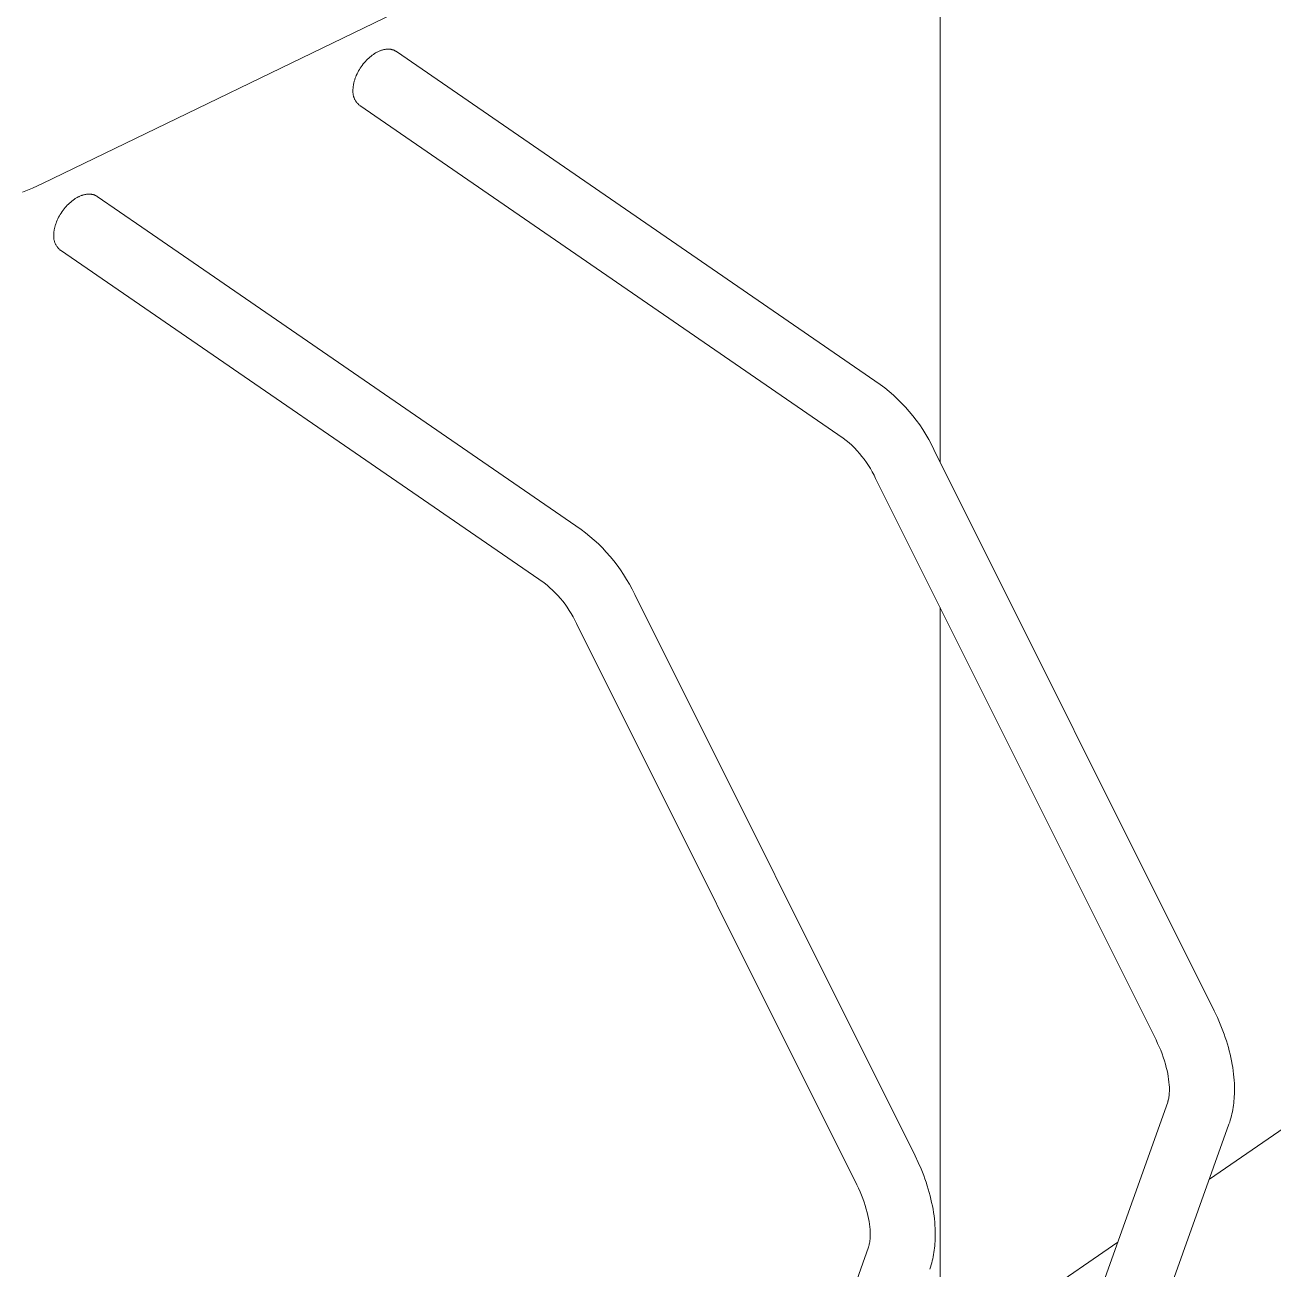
# Model space of a CAD drawing. Header units: millimetres. Extents: x -208 to 4974, y -28 to 3137.
# Drawn here: x 4610 to 4784.3, y 951.8 to 1125.6 of the extents above; entities that cross this region are included whole.
import ezdxf

# ---------------------------------------------------------------- set-up
doc = ezdxf.new("R2010")
doc.units = ezdxf.units.MM
doc.layers.add('ZANO_R', color=7, linetype='Continuous', lineweight=0)

msp = doc.modelspace()

# ---------------------------------------------------------------- linework, layer by layer
at = {"layer": 'ZANO_R'}
for p, q in [((4612.46, 1103.48), (4735.9, 1163.28)), ((4737.82, 1064.58), (4737.82, 1164.39)), ((4657.85, 1120.84), (4658.01, 1120.99)), ((4658.01, 1120.99), (4658.17, 1121.13)), ((4658.17, 1121.13), (4658.33, 1121.26)), ((4658.33, 1121.26), (4658.5, 1121.38)), ((4658.5, 1121.38), (4658.58, 1121.44)), ((4658.58, 1121.44), (4658.66, 1121.5)), ((4658.66, 1121.5), (4658.74, 1121.55)), ((4658.74, 1121.55), (4658.82, 1121.61)), ((4658.82, 1121.61), (4658.9, 1121.65)), ((4658.9, 1121.65), (4658.98, 1121.7)), ((4658.98, 1121.7), (4659.06, 1121.75)), ((4659.06, 1121.75), (4659.14, 1121.79)), ((4659.14, 1121.79), (4659.21, 1121.83)), ((4659.21, 1121.83), (4659.29, 1121.87)), ((4659.29, 1121.87), (4659.37, 1121.91)), ((4659.37, 1121.91), (4659.46, 1121.94)), ((4659.46, 1121.94), (4659.54, 1121.98)), ((4659.54, 1121.98), (4659.62, 1122.01)), ((4659.62, 1122.01), (4659.71, 1122.04)), ((4659.71, 1122.04), (4659.79, 1122.07)), ((4659.79, 1122.07), (4659.88, 1122.1)), ((4659.88, 1122.1), (4659.96, 1122.12)), ((4659.96, 1122.12), (4660.05, 1122.15)), ((4660.05, 1122.15), (4660.13, 1122.17)), ((4660.13, 1122.17), (4660.22, 1122.18)), ((4660.22, 1122.18), (4660.31, 1122.2)), ((4660.31, 1122.2), (4660.39, 1122.21)), ((4660.39, 1122.21), (4660.48, 1122.22)), ((4660.48, 1122.22), (4660.56, 1122.23)), ((4660.56, 1122.23), (4660.65, 1122.23)), ((4660.65, 1122.23), (4660.73, 1122.23)), ((4660.73, 1122.23), (4660.82, 1122.23)), ((4660.82, 1122.23), (4660.86, 1122.23)), ((4660.86, 1122.23), (4660.9, 1122.23)), ((4660.9, 1122.23), (4660.94, 1122.23)), ((4660.94, 1122.23), (4660.98, 1122.22)), ((4660.98, 1122.22), (4661.02, 1122.22)), ((4661.02, 1122.22), (4661.06, 1122.21)), ((4661.06, 1122.21), (4661.1, 1122.21)), ((4661.1, 1122.21), (4661.14, 1122.2)), ((4661.14, 1122.2), (4661.18, 1122.19)), ((4661.18, 1122.19), (4661.22, 1122.18)), ((4661.22, 1122.18), (4661.26, 1122.17)), ((4661.26, 1122.17), (4661.3, 1122.16)), ((4661.3, 1122.16), (4661.34, 1122.15)), ((4661.34, 1122.15), (4661.38, 1122.14)), ((4661.38, 1122.14), (4661.41, 1122.13)), ((4661.41, 1122.13), (4661.45, 1122.12)), ((4661.45, 1122.12), (4661.49, 1122.1)), ((4661.49, 1122.1), (4661.53, 1122.09)), ((4661.53, 1122.09), (4661.56, 1122.07)), ((4661.56, 1122.07), (4661.6, 1122.06)), ((4661.6, 1122.06), (4661.63, 1122.04)), ((4661.63, 1122.04), (4661.67, 1122.02)), ((4661.67, 1122.02), (4661.7, 1122)), ((4661.7, 1122), (4661.74, 1121.98)), ((4661.74, 1121.98), (4661.77, 1121.97)), ((4661.77, 1121.97), (4661.8, 1121.95)), ((4661.8, 1121.95), (4661.84, 1121.92)), ((4661.84, 1121.92), (4661.87, 1121.9)), ((4661.88, 1121.9), (4729.46, 1075.4)), ((4656.59, 1119.19), (4656.71, 1119.39)), ((4656.71, 1119.39), (4656.83, 1119.59)), ((4656.83, 1119.59), (4656.96, 1119.78)), ((4656.96, 1119.78), (4657.1, 1119.97)), ((4657.1, 1119.97), (4657.24, 1120.16)), ((4657.24, 1120.16), (4657.39, 1120.34)), ((4657.39, 1120.34), (4657.54, 1120.51)), ((4657.54, 1120.51), (4657.69, 1120.68)), ((4657.69, 1120.68), (4657.85, 1120.84)), ((4655.92, 1117.46), (4655.94, 1117.56)), ((4655.94, 1117.56), (4655.97, 1117.65)), ((4655.97, 1117.65), (4655.99, 1117.75)), ((4655.99, 1117.75), (4656.02, 1117.85)), ((4656.02, 1117.85), (4656.05, 1117.95)), ((4656.05, 1117.95), (4656.09, 1118.06)), ((4656.09, 1118.06), (4656.12, 1118.16)), ((4656.12, 1118.16), (4656.2, 1118.36)), ((4656.2, 1118.36), (4656.28, 1118.57)), ((4656.28, 1118.57), (4656.38, 1118.78)), ((4656.38, 1118.78), (4656.48, 1118.98)), ((4656.48, 1118.98), (4656.59, 1119.19)), ((4655.8, 1116.3), (4655.81, 1116.39)), ((4655.8, 1116.22), (4655.8, 1116.3)), ((4655.81, 1116.14), (4655.8, 1116.22)), ((4655.81, 1116.64), (4655.82, 1116.72)), ((4655.81, 1116.55), (4655.81, 1116.64)), ((4655.81, 1116.47), (4655.81, 1116.55)), ((4655.81, 1116.39), (4655.81, 1116.47)), ((4655.82, 1116.05), (4655.81, 1116.14)), ((4655.82, 1116.81), (4655.83, 1116.9)), ((4655.82, 1116.72), (4655.82, 1116.81)), ((4655.83, 1115.97), (4655.82, 1116.05)), ((4655.83, 1116.9), (4655.84, 1116.99)), ((4655.84, 1115.89), (4655.83, 1115.97)), ((4655.84, 1116.99), (4655.85, 1117.08)), ((4655.85, 1115.8), (4655.84, 1115.89)), ((4655.85, 1117.08), (4655.87, 1117.17)), ((4655.87, 1115.72), (4655.85, 1115.8)), ((4655.87, 1117.17), (4655.88, 1117.27)), ((4655.89, 1115.64), (4655.87, 1115.72)), ((4655.88, 1117.27), (4655.9, 1117.36)), ((4655.9, 1117.36), (4655.92, 1117.46)), ((4655.92, 1115.56), (4655.89, 1115.64)), ((4655.95, 1115.48), (4655.92, 1115.56)), ((4655.97, 1115.41), (4655.95, 1115.48)), ((4656.01, 1115.33), (4655.97, 1115.41)), ((4656.04, 1115.25), (4656.01, 1115.33)), ((4656.08, 1115.18), (4656.04, 1115.25)), ((4656.12, 1115.1), (4656.08, 1115.18)), ((4656.16, 1115.03), (4656.12, 1115.1)), ((4656.21, 1114.96), (4656.16, 1115.03)), ((4656.26, 1114.89), (4656.21, 1114.96)), ((4656.31, 1114.83), (4656.26, 1114.89)), ((4656.36, 1114.76), (4656.31, 1114.83)), ((4656.41, 1114.7), (4656.36, 1114.76)), ((4656.47, 1114.64), (4656.41, 1114.7)), ((4656.53, 1114.58), (4656.47, 1114.64)), ((4656.59, 1114.52), (4656.53, 1114.58)), ((4656.65, 1114.46), (4656.59, 1114.52)), ((4656.72, 1114.41), (4656.65, 1114.46)), ((4724.3, 1067.91), (4656.77, 1114.38)), ((4609.65, 1102.25), (4610.34, 1102.53)), ((4610.34, 1102.53), (4611.04, 1102.83)), ((4611.04, 1102.83), (4611.75, 1103.15)), ((4611.75, 1103.15), (4612.46, 1103.48)), ((4617.83, 1101.77), (4617.92, 1101.8)), ((4617.92, 1101.8), (4618, 1101.83)), ((4618, 1101.83), (4618.09, 1101.85)), ((4618.09, 1101.85), (4618.17, 1101.88)), ((4618.17, 1101.88), (4618.26, 1101.9)), ((4618.26, 1101.9), (4618.34, 1101.92)), ((4618.34, 1101.92), (4618.43, 1101.94)), ((4618.43, 1101.94), (4618.52, 1101.95)), ((4618.52, 1101.95), (4618.6, 1101.97)), ((4618.6, 1101.97), (4618.69, 1101.98)), ((4618.69, 1101.98), (4618.77, 1101.98)), ((4618.77, 1101.98), (4618.86, 1101.99)), ((4618.86, 1101.99), (4618.94, 1101.99)), ((4618.94, 1101.99), (4619.03, 1101.99)), ((4619.03, 1101.99), (4619.07, 1101.99)), ((4619.07, 1101.99), (4619.11, 1101.98)), ((4619.11, 1101.98), (4619.15, 1101.98)), ((4619.15, 1101.98), (4619.19, 1101.98)), ((4619.19, 1101.98), (4619.23, 1101.97)), ((4619.23, 1101.97), (4619.27, 1101.97)), ((4619.27, 1101.97), (4619.31, 1101.96)), ((4619.31, 1101.96), (4619.35, 1101.95)), ((4619.35, 1101.95), (4619.39, 1101.94)), ((4619.39, 1101.94), (4619.43, 1101.94)), ((4619.43, 1101.94), (4619.47, 1101.93)), ((4619.47, 1101.93), (4619.51, 1101.92)), ((4619.51, 1101.92), (4619.55, 1101.91)), ((4619.55, 1101.91), (4619.59, 1101.89)), ((4619.59, 1101.89), (4619.62, 1101.88)), ((4619.62, 1101.88), (4619.66, 1101.87)), ((4619.66, 1101.87), (4619.7, 1101.86)), ((4619.7, 1101.86), (4619.74, 1101.84)), ((4619.74, 1101.84), (4619.77, 1101.83)), ((4619.77, 1101.83), (4619.81, 1101.81)), ((4619.81, 1101.81), (4619.84, 1101.79)), ((4619.84, 1101.79), (4619.88, 1101.78)), ((4619.88, 1101.78), (4619.91, 1101.76)), ((4615.45, 1099.92), (4615.6, 1100.09)), ((4615.6, 1100.09), (4615.75, 1100.27)), ((4615.75, 1100.27), (4615.9, 1100.43)), ((4615.9, 1100.43), (4616.06, 1100.59)), ((4616.06, 1100.59), (4616.22, 1100.74)), ((4616.22, 1100.74), (4616.38, 1100.88)), ((4616.38, 1100.88), (4616.54, 1101.02)), ((4616.54, 1101.02), (4616.71, 1101.14)), ((4616.71, 1101.14), (4616.79, 1101.2)), ((4616.79, 1101.2), (4616.87, 1101.25)), ((4616.87, 1101.25), (4616.95, 1101.31)), ((4616.95, 1101.31), (4617.03, 1101.36)), ((4617.03, 1101.36), (4617.11, 1101.41)), ((4617.11, 1101.41), (4617.19, 1101.46)), ((4617.19, 1101.46), (4617.27, 1101.5)), ((4617.27, 1101.5), (4617.35, 1101.54)), ((4617.35, 1101.54), (4617.42, 1101.58)), ((4617.42, 1101.58), (4617.5, 1101.62)), ((4617.5, 1101.62), (4617.58, 1101.66)), ((4617.58, 1101.66), (4617.67, 1101.7)), ((4617.67, 1101.7), (4617.75, 1101.73)), ((4617.75, 1101.73), (4617.83, 1101.77)), ((4619.91, 1101.76), (4619.95, 1101.74)), ((4619.95, 1101.74), (4619.98, 1101.72)), ((4619.98, 1101.72), (4620.01, 1101.7)), ((4620.01, 1101.7), (4620.05, 1101.68)), ((4620.05, 1101.68), (4620.08, 1101.66)), ((4620.08, 1101.66), (4626.34, 1097.35)), ((4614.41, 1098.12), (4614.49, 1098.32)), ((4614.49, 1098.32), (4614.59, 1098.53)), ((4614.59, 1098.53), (4614.69, 1098.74)), ((4614.69, 1098.74), (4614.8, 1098.94)), ((4614.8, 1098.94), (4614.92, 1099.14)), ((4614.92, 1099.14), (4615.04, 1099.34)), ((4615.04, 1099.34), (4615.17, 1099.54)), ((4615.17, 1099.54), (4615.31, 1099.73)), ((4615.31, 1099.73), (4615.45, 1099.92)), ((4614.03, 1096.56), (4614.04, 1096.65)), ((4614.03, 1096.48), (4614.03, 1096.56)), ((4614.04, 1096.65), (4614.05, 1096.74)), ((4614.05, 1096.74), (4614.06, 1096.83)), ((4614.06, 1096.83), (4614.08, 1096.93)), ((4614.08, 1096.93), (4614.09, 1097.02)), ((4614.09, 1097.02), (4614.11, 1097.12)), ((4614.11, 1097.12), (4614.13, 1097.21)), ((4614.13, 1097.21), (4614.15, 1097.31)), ((4614.15, 1097.31), (4614.18, 1097.41)), ((4614.18, 1097.41), (4614.2, 1097.51)), ((4614.2, 1097.51), (4614.23, 1097.61)), ((4614.23, 1097.61), (4614.26, 1097.71)), ((4614.26, 1097.71), (4614.3, 1097.81)), ((4614.3, 1097.81), (4614.33, 1097.91)), ((4614.33, 1097.91), (4614.41, 1098.12)), ((4626.34, 1097.35), (4687.67, 1055.15)), ((4614.01, 1096.06), (4614.02, 1096.14)), ((4614.02, 1095.97), (4614.01, 1096.06)), ((4614.02, 1096.39), (4614.03, 1096.48)), ((4614.02, 1096.31), (4614.02, 1096.39)), ((4614.02, 1096.22), (4614.02, 1096.31)), ((4614.02, 1096.14), (4614.02, 1096.22)), ((4614.02, 1095.89), (4614.02, 1095.97)), ((4614.03, 1095.81), (4614.02, 1095.89)), ((4614.04, 1095.72), (4614.03, 1095.81)), ((4614.05, 1095.64), (4614.04, 1095.72)), ((4614.06, 1095.56), (4614.05, 1095.64)), ((4614.08, 1095.48), (4614.06, 1095.56)), ((4614.1, 1095.4), (4614.08, 1095.48)), ((4614.13, 1095.32), (4614.1, 1095.4)), ((4614.16, 1095.24), (4614.13, 1095.32)), ((4614.19, 1095.16), (4614.16, 1095.24)), ((4614.22, 1095.08), (4614.19, 1095.16)), ((4614.25, 1095.01), (4614.22, 1095.08)), ((4614.29, 1094.93), (4614.25, 1095.01)), ((4614.33, 1094.86), (4614.29, 1094.93)), ((4614.37, 1094.79), (4614.33, 1094.86)), ((4614.42, 1094.72), (4614.37, 1094.79)), ((4614.47, 1094.65), (4614.42, 1094.72)), ((4614.52, 1094.58), (4614.47, 1094.65)), ((4614.57, 1094.52), (4614.52, 1094.58)), ((4614.62, 1094.45), (4614.57, 1094.52)), ((4614.68, 1094.39), (4614.62, 1094.45)), ((4614.74, 1094.33), (4614.68, 1094.39)), ((4614.8, 1094.27), (4614.74, 1094.33)), ((4614.86, 1094.22), (4614.8, 1094.27)), ((4614.93, 1094.17), (4614.86, 1094.22)), ((4614.98, 1094.13), (4614.93, 1094.17)), ((4682.51, 1047.66), (4614.98, 1094.13)), ((4729.46, 1075.4), (4730.09, 1074.92)), ((4730.09, 1074.92), (4730.7, 1074.41)), ((4730.7, 1074.41), (4731.3, 1073.89)), ((4731.3, 1073.89), (4731.88, 1073.35)), ((4731.88, 1073.35), (4732.44, 1072.79)), ((4732.44, 1072.79), (4732.99, 1072.22)), ((4732.99, 1072.22), (4733.51, 1071.62)), ((4733.51, 1071.62), (4734.02, 1071.01)), ((4734.02, 1071.01), (4734.5, 1070.38)), ((4734.5, 1070.38), (4734.97, 1069.74)), ((4734.97, 1069.74), (4735.41, 1069.08)), ((4735.41, 1069.08), (4735.83, 1068.41)), ((4724.71, 1067.58), (4724.3, 1067.91)), ((4725.11, 1067.24), (4724.71, 1067.58)), ((4725.49, 1066.89), (4725.11, 1067.24)), ((4735.83, 1068.41), (4736.23, 1067.72)), ((4736.23, 1067.72), (4736.6, 1067.02)), ((4736.6, 1067.02), (4736.95, 1066.31)), ((4725.86, 1066.52), (4725.49, 1066.89)), ((4726.22, 1066.14), (4725.86, 1066.52)), ((4726.57, 1065.75), (4726.22, 1066.14)), ((4726.9, 1065.35), (4726.57, 1065.75)), ((4727.22, 1064.94), (4726.9, 1065.35)), ((4736.95, 1066.31), (4776.11, 987.88)), ((4727.52, 1064.51), (4727.22, 1064.94)), ((4727.81, 1064.08), (4727.52, 1064.51)), ((4728.09, 1063.63), (4727.81, 1064.08)), ((4728.35, 1063.18), (4728.09, 1063.63)), ((4728.59, 1062.72), (4728.35, 1063.18)), ((4728.82, 1062.25), (4728.59, 1062.72)), ((4767.98, 983.82), (4728.82, 1062.25)), ((4687.67, 1055.15), (4688.3, 1054.67)), ((4688.3, 1054.67), (4688.91, 1054.17)), ((4688.91, 1054.17), (4689.51, 1053.65)), ((4689.51, 1053.65), (4690.09, 1053.11)), ((4690.09, 1053.11), (4690.65, 1052.55)), ((4690.65, 1052.55), (4691.2, 1051.97)), ((4691.2, 1051.97), (4691.72, 1051.38)), ((4691.72, 1051.38), (4692.23, 1050.76)), ((4692.23, 1050.76), (4692.71, 1050.14)), ((4692.71, 1050.14), (4693.18, 1049.49)), ((4693.18, 1049.49), (4693.62, 1048.83)), ((4693.62, 1048.83), (4694.04, 1048.16)), ((4694.04, 1048.16), (4694.44, 1047.48)), ((4682.92, 1047.33), (4682.51, 1047.66)), ((4683.32, 1046.99), (4682.92, 1047.33)), ((4683.7, 1046.64), (4683.32, 1046.99)), ((4684.07, 1046.28), (4683.7, 1046.64)), ((4684.43, 1045.9), (4684.07, 1046.28)), ((4694.44, 1047.48), (4694.81, 1046.78)), ((4694.81, 1046.78), (4695.16, 1046.07)), ((4695.16, 1046.07), (4734.32, 967.63)), ((4684.78, 1045.51), (4684.43, 1045.9)), ((4685.11, 1045.1), (4684.78, 1045.51)), ((4685.43, 1044.69), (4685.11, 1045.1)), ((4685.73, 1044.27), (4685.43, 1044.69)), ((4686.02, 1043.83), (4685.73, 1044.27)), ((4686.3, 1043.39), (4686.02, 1043.83)), ((4686.56, 1042.94), (4686.3, 1043.39)), ((4686.8, 1042.47), (4686.56, 1042.94)), ((4737.82, 938.5), (4737.82, 1044.23)), ((4687.03, 1042.01), (4686.8, 1042.47)), ((4726.19, 963.57), (4687.03, 1042.01)), ((4809.23, 987.63), (4775.43, 964.38)), ((4776.11, 987.88), (4776.55, 986.96)), ((4776.55, 986.96), (4776.95, 986.04)), ((4776.95, 986.04), (4777.14, 985.58)), ((4777.14, 985.58), (4777.32, 985.11)), ((4777.32, 985.11), (4777.49, 984.64)), ((4768.21, 983.34), (4767.98, 983.82)), ((4768.43, 982.86), (4768.21, 983.34)), ((4777.49, 984.64), (4777.65, 984.17)), ((4777.65, 984.17), (4777.81, 983.7)), ((4777.81, 983.7), (4777.95, 983.23)), ((4777.95, 983.23), (4778.09, 982.76)), ((4768.63, 982.38), (4768.43, 982.86)), ((4768.82, 981.89), (4768.63, 982.38)), ((4768.99, 981.41), (4768.82, 981.89)), ((4778.09, 982.76), (4778.21, 982.29)), ((4778.21, 982.29), (4778.33, 981.82)), ((4778.33, 981.82), (4778.43, 981.35)), ((4769.15, 980.92), (4768.99, 981.41)), ((4769.29, 980.44), (4769.15, 980.92)), ((4769.42, 979.97), (4769.29, 980.44)), ((4769.52, 979.54), (4769.42, 979.97)), ((4778.43, 981.35), (4778.53, 980.88)), ((4778.53, 980.88), (4778.62, 980.41)), ((4778.62, 980.41), (4778.69, 979.96)), ((4778.69, 979.96), (4778.76, 979.51)), ((4769.61, 979.12), (4769.52, 979.54)), ((4769.68, 978.71), (4769.61, 979.12)), ((4769.74, 978.32), (4769.68, 978.71)), ((4769.79, 977.93), (4769.74, 978.32)), ((4778.76, 979.51), (4778.81, 979.06)), ((4778.81, 979.06), (4778.86, 978.62)), ((4778.86, 978.62), (4778.89, 978.18)), ((4778.89, 978.18), (4778.92, 977.74)), ((4769.82, 977.56), (4769.79, 977.93)), ((4769.84, 977.21), (4769.82, 977.56)), ((4769.82, 976.22), (4769.83, 976.42)), ((4769.83, 976.42), (4769.84, 976.64)), ((4769.84, 977.03), (4769.84, 977.21)), ((4769.84, 976.87), (4769.84, 977.03)), ((4769.84, 976.64), (4769.84, 976.87)), ((4778.92, 977.74), (4778.93, 977.3)), ((4778.93, 977.3), (4778.94, 976.87)), ((4778.94, 976.87), (4778.93, 976.55)), ((4778.93, 976.55), (4778.93, 976.24)), ((4733.43, 873.71), (4769.61, 975.12)), ((4769.61, 975.12), (4769.63, 975.18)), ((4769.63, 975.18), (4769.65, 975.25)), ((4769.65, 975.25), (4769.67, 975.32)), ((4769.67, 975.32), (4769.69, 975.39)), ((4769.69, 975.39), (4769.72, 975.53)), ((4769.72, 975.53), (4769.75, 975.68)), ((4769.75, 975.68), (4769.78, 975.85)), ((4769.78, 975.85), (4769.8, 976.02)), ((4769.8, 976.02), (4769.82, 976.22)), ((4778.8, 974.69), (4778.75, 974.38)), ((4778.83, 974.99), (4778.8, 974.69)), ((4778.87, 975.3), (4778.83, 974.99)), ((4778.89, 975.61), (4778.87, 975.3)), ((4778.91, 975.92), (4778.89, 975.61)), ((4778.93, 976.24), (4778.91, 975.92)), ((4778.44, 972.91), (4778.35, 972.62)), ((4778.51, 973.2), (4778.44, 972.91)), ((4778.58, 973.49), (4778.51, 973.2)), ((4778.64, 973.79), (4778.58, 973.49)), ((4778.7, 974.08), (4778.64, 973.79)), ((4778.75, 974.38), (4778.7, 974.08)), ((4778.17, 972.06), (4741.99, 870.66)), ((4778.27, 972.34), (4778.17, 972.06)), ((4778.35, 972.62), (4778.27, 972.34)), ((4734.32, 967.63), (4734.76, 966.72)), ((4734.76, 966.72), (4735.16, 965.8)), ((4735.16, 965.8), (4735.35, 965.33)), ((4735.35, 965.33), (4735.53, 964.86)), ((4735.53, 964.86), (4735.7, 964.4)), ((4735.7, 964.4), (4735.87, 963.93)), ((4726.42, 963.09), (4726.19, 963.57)), ((4726.64, 962.61), (4726.42, 963.09)), ((4726.84, 962.13), (4726.64, 962.61)), ((4735.87, 963.93), (4736.02, 963.46)), ((4736.02, 963.46), (4736.16, 962.99)), ((4736.16, 962.99), (4736.3, 962.52)), ((4736.3, 962.52), (4736.42, 962.05)), ((4727.03, 961.65), (4726.84, 962.13)), ((4727.2, 961.16), (4727.03, 961.65)), ((4727.36, 960.68), (4727.2, 961.16)), ((4727.5, 960.2), (4727.36, 960.68)), ((4736.42, 962.05), (4736.54, 961.57)), ((4736.54, 961.57), (4736.64, 961.1)), ((4736.64, 961.1), (4736.74, 960.63)), ((4736.74, 960.63), (4736.83, 960.16)), ((4727.63, 959.72), (4727.5, 960.2)), ((4727.73, 959.29), (4727.63, 959.72)), ((4727.82, 958.88), (4727.73, 959.29)), ((4727.89, 958.47), (4727.82, 958.88)), ((4736.83, 960.16), (4736.9, 959.71)), ((4736.9, 959.71), (4736.97, 959.26)), ((4736.97, 959.26), (4737.02, 958.82)), ((4727.95, 958.07), (4727.89, 958.47)), ((4728, 957.69), (4727.95, 958.07)), ((4728.03, 957.32), (4728, 957.69)), ((4728.05, 956.96), (4728.03, 957.32)), ((4737.02, 958.82), (4737.07, 958.37)), ((4737.07, 958.37), (4737.1, 957.93)), ((4737.1, 957.93), (4737.13, 957.49)), ((4737.13, 957.49), (4737.14, 957.06)), ((4727.93, 955.28), (4727.96, 955.43)), ((4727.96, 955.43), (4727.99, 955.6)), ((4727.99, 955.6), (4728.01, 955.78)), ((4728.01, 955.78), (4728.03, 955.97)), ((4728.03, 955.97), (4728.04, 956.18)), ((4728.04, 956.18), (4728.05, 956.39)), ((4728.05, 956.79), (4728.05, 956.96)), ((4728.05, 956.62), (4728.05, 956.79)), ((4728.05, 956.39), (4728.05, 956.62)), ((4737.1, 955.37), (4737.08, 955.06)), ((4737.12, 955.68), (4737.1, 955.37)), ((4737.14, 955.99), (4737.12, 955.68)), ((4737.14, 957.06), (4737.15, 956.62)), ((4737.15, 956.62), (4737.14, 956.31)), ((4737.14, 956.31), (4737.14, 955.99)), ((4762.63, 955.57), (4737.82, 938.5)), ((4691.64, 853.47), (4727.82, 954.87)), ((4727.82, 954.87), (4727.84, 954.94)), ((4727.84, 954.94), (4727.86, 955.01)), ((4727.86, 955.01), (4727.88, 955.07)), ((4727.88, 955.07), (4727.9, 955.14)), ((4727.9, 955.14), (4727.93, 955.28)), ((4736.91, 953.84), (4736.85, 953.54)), ((4736.96, 954.14), (4736.91, 953.84)), ((4737.01, 954.44), (4736.96, 954.14)), ((4737.04, 954.75), (4737.01, 954.44)), ((4737.08, 955.06), (4737.04, 954.75)), ((4736.48, 952.09), (4736.38, 951.81)), ((4736.56, 952.38), (4736.48, 952.09)), ((4736.65, 952.66), (4736.56, 952.38)), ((4736.72, 952.95), (4736.65, 952.66)), ((4736.79, 953.25), (4736.72, 952.95)), ((4736.85, 953.54), (4736.79, 953.25))]:
    msp.add_line(p, q, dxfattribs=at)

doc.saveas('drawing.dxf')
